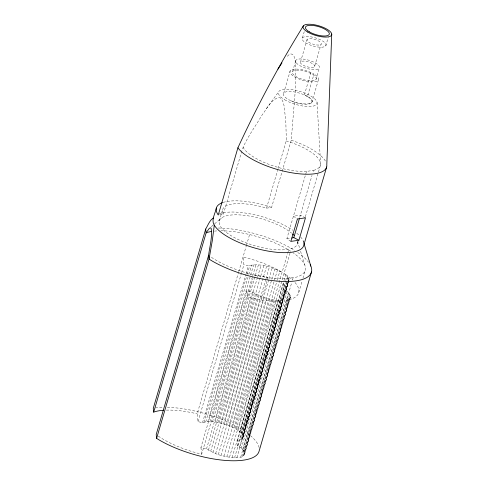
<?xml version="1.0" encoding="UTF-8"?>
<svg xmlns="http://www.w3.org/2000/svg" width="485" height="485" viewBox="0 0 485 485"><rect width="100%" height="100%" fill="white"/><g stroke="black" fill="none" stroke-linecap="round" stroke-linejoin="round"><path stroke-width="0.36" stroke-dasharray="2.42 1.82" d="M278.16 168.392L286.192 140.923L286.211 135.788L285.817 121.832L284.168 106.148L283.01 101.88L281.639 99.189L280.039 97.776L278.172 97.515C270.248 100.716 266.453 109.477 261.482 115.86C254.928 127.379 246.338 138.14 241.912 150.677M246.798 290.648L247.556 297.36L261.348 300.009A55.623 18.933 16.3 0 0 279.718 301.039L282.755 300.755L275.371 300.342L267.011 298.53L258.941 295.601L252.388 291.994L246.798 290.648L200.929 447.516C208.198 448.619 213.873 453.978 221.142 455.403C226.252 456.828 231.551 457.816 236.88 457.622C247.556 458.373 245.355 448.825 237.638 445.964L237.486 440.659C239.796 440.325 243.294 439.374 243.149 436.439L289.024 279.572L287.035 276.068L284.016 273.558L286.441 275.11A55.623 18.933 16.3 0 1 292.607 280.027M288.957 280.585L289.024 279.572M244.519 454.233L290.394 297.36C290.648 293.358 286.362 291.042 283.507 289.09L283.355 283.786L286.593 282.931L240.718 439.804M219.699 214.806L223.312 214.291L222.985 213.715A40.722 13.859 16.3 0 1 265.156 207.719L266.532 208.15L271.588 207.435L291.249 140.201L295.407 89.046L295.735 66.597L295.129 60.437L294.116 56.515L292.722 54.411L290.921 53.92L288.666 54.987L286.332 57.236M311.74 102.626L318.293 80.219M307.441 96.509L304.374 94.933A14.902 5.068 16.3 0 0 285.956 91.859A14.902 5.068 16.3 0 0 287.993 99.273L291.061 100.85A14.902 5.068 16.3 0 0 309.478 103.923A14.902 5.068 16.3 0 0 307.441 96.509L313.995 74.096L310.927 72.526A14.902 5.068 16.3 0 0 289.915 71.568A14.902 5.068 16.3 0 0 309.751 81.741A14.902 5.068 16.3 0 0 313.995 74.096M219.275 221.063L222.548 209.853M223.312 214.291L241.7 151.399M283.695 93.156L290.242 70.743M292.582 71.531L295.856 60.328M302.41 37.927L304.253 31.628M243.149 436.439C240.56 429.674 232.436 427.309 226.307 424.763C218.723 422.502 210.308 420.21 202.506 422.714L198.032 421.641L197.159 413.85L238.571 272.231M238.784 271.503L246.204 246.137M246.41 245.416L249.581 234.57M300.536 61.91L307.084 39.509M198.032 421.641L241.354 273.485M241.566 272.758L243.9 264.768L243.027 256.977A55.623 18.933 16.3 0 1 281.597 272.012L282.07 272.315C271.958 267.071 259.766 262.815 248.381 265.847L243.9 264.768M202.506 422.714L245.828 274.558M246.04 273.837L248.381 265.847M203.973 422.211L247.083 274.783M247.295 274.055L249.848 265.337M266.532 208.15L277.947 169.113M205.743 421.859L248.005 277.335M248.853 274.431L251.612 264.992M207.78 421.671L250.466 275.692M250.678 274.965L253.655 264.798M304.374 94.933L310.927 72.526M210.06 421.641L252.533 276.395M252.746 275.668L255.928 264.774M314.559 66.645A7.451 2.534 16.3 0 0 305.398 61.219A7.451 2.534 16.3 0 0 302.682 64.966A7.451 2.534 16.3 0 0 314.559 66.645L321.106 44.244A7.451 2.534 16.3 0 0 311.946 38.818A7.451 2.534 16.3 0 0 309.236 42.565A7.451 2.534 16.3 0 0 321.106 44.244M158.274 436.1A55.623 18.933 16.3 0 0 201.681 454.227L253.049 278.566M212.533 421.78L258.402 264.913M206.519 448.861L252.388 291.994M215.158 422.083L257.42 277.559M257.632 276.832L261.033 265.21M315.959 79.425A12.416 4.226 16.3 0 0 300.688 70.38A12.416 4.226 16.3 0 0 296.165 76.63A12.416 4.226 16.3 0 0 315.959 79.425L319.233 68.221A12.416 4.226 16.3 0 0 303.962 59.176A12.416 4.226 16.3 0 0 299.445 65.426A12.416 4.226 16.3 0 0 319.233 68.221M325.787 45.82A12.416 4.226 16.3 0 0 310.515 36.781A12.416 4.226 16.3 0 0 305.993 43.026A12.416 4.226 16.3 0 0 325.787 45.82L328.242 37.418M208.465 450.104L254.334 293.237M217.898 422.538L263.773 265.671M210.66 451.317L256.535 294.45M220.705 423.144L266.574 266.277M213.067 452.469L258.941 295.601M223.524 423.89L265.786 279.366M265.998 278.645L269.393 267.023M215.649 453.548L261.518 296.674M261.348 300.009L267.902 277.602A55.623 18.933 16.3 0 0 286.271 278.626L295.747 277.281A55.623 18.933 16.3 0 0 292.995 252.697M226.307 424.763L268.781 279.512M268.993 278.79L272.182 267.896M218.353 454.53L264.228 297.657M229.017 425.745L274.886 268.878M221.142 455.403L267.011 298.53M231.594 426.824L277.469 269.951M290.873 241.391L286.877 238.62L306.538 171.387L313.48 170.405L312.843 172.575M223.961 456.149L269.83 299.275M234 427.976L277.111 280.548M277.323 279.821L279.875 271.109M226.762 456.755L272.637 299.882M236.201 429.189L287.569 253.522M287.781 252.8L288.623 249.908L288.151 249.599A55.623 18.933 16.3 0 0 220.899 230.805M229.502 457.209L275.371 300.342M299.736 217.395L311.994 175.467M238.147 430.431L290.57 251.151L288.623 249.908M232.133 457.513L278.002 300.639M239.808 431.686L283.767 281.355M283.98 280.627L285.683 274.819M237.486 440.659L283.355 283.786M241.16 432.941L285.55 281.154M285.762 280.427L287.035 276.068M237.638 445.964L285.125 283.44M234.607 457.652L280.475 300.779M297.523 243.64L298.16 241.463M305.38 216.771L320.458 165.203M242.179 434.166L288.054 277.293M242.846 435.336L287.872 281.373M288.084 280.645L288.72 278.469M241.857 439.149L287.732 282.282M239.584 447.206L285.453 290.339M236.88 457.622L288.035 282.682M288.248 281.961L289.309 278.348M242.652 438.361L288.52 281.494M243.082 437.452L288.745 281.312M241.245 448.467L287.12 291.594M242.597 449.716L288.472 292.849M240.687 457.082L291.637 282.864M292.479 279.972L293.116 277.802M243.615 450.941L289.49 294.068M242.154 456.579L288.029 299.706L289.957 298.269L290.394 297.36M244.282 452.111L290.157 295.244M243.294 455.924L289.169 299.057M244.585 453.214L290.46 296.347M244.088 455.136L289.957 298.269M298.73 292.588L302.113 281.021M302.961 278.129L305.283 270.181M266.386 108.676L278.82 91.507M211.345 226.659L221.506 217.971M288.029 299.706L286.562 300.215L289.193 299.694A55.623 18.933 16.3 0 0 294.431 281.87M286.877 238.62L290.594 238.274M254.104 274.953L267.902 277.602L254.104 274.953A55.623 18.933 16.3 0 1 210.696 256.82L209.144 255.643M286.192 140.923L289.891 142.081A40.722 13.859 16.3 0 1 313.48 170.405M291.061 100.85L294.619 102.086A14.902 4.886 14.6 0 0 310.57 103.172A14.902 4.886 14.6 0 0 307.466 96.424L305.065 95.29M305.465 217.838L300.373 215.225L293.431 216.207L297.426 218.977M242.973 147.064L243.858 148.622A40.722 13.859 16.3 0 0 306.538 171.387M303.228 240.96L303.658 242.397M297.523 241.215L299.7 248.399M300.567 251.266L304.695 264.907M200.929 447.516L201.681 454.227M317.057 102.541L320.579 163.354M291.249 140.201A47.178 16.06 16.3 0 1 326.162 162.523M223.118 202.433A47.178 16.06 16.3 0 1 271.588 207.435M219.22 213.849A47.178 16.06 16.3 0 1 292.752 230.223M296.814 233.261A47.178 16.06 16.3 0 1 298.796 235.025M300.615 236.947A47.178 16.06 16.3 0 1 303.78 242.724M297.644 241.791A40.722 13.859 16.3 0 1 246.532 243.009A40.722 13.859 16.3 0 1 227.271 215.619A40.722 13.859 16.3 0 1 291.558 233.133M218.292 228.029A62.08 21.128 16.3 0 1 294.856 250.533M297.772 252.461A62.08 21.128 16.3 0 1 308.575 262.27M214.443 231.115A55.623 18.933 16.3 0 1 216.656 230.933M166.355 410.116A55.623 18.933 16.3 0 1 197.159 413.85M155.333 407.927A62.08 21.128 16.3 0 1 163.039 407.327M167.319 407.327A62.08 21.128 16.3 0 1 259.154 447.837M284.616 99.752A20.073 6.832 16.3 0 0 316.614 104.269A20.073 6.832 16.3 0 0 291.921 89.646A20.073 6.832 16.3 0 0 284.616 99.752"/><path stroke-width="0.73" d="M331.734 34.114L326.799 164.851A47.178 16.06 16.3 0 1 289.169 172.32A47.178 16.06 16.3 0 1 237.917 147.779C257.25 105.869 279.02 65.16 303.349 25.923M214.303 225.028L212.321 240.512L209.053 259.063L156.625 438.343L158.904 439.798A62.08 21.128 16.3 0 0 221.039 460.004A62.08 21.128 16.3 0 0 259.063 451.25L311.485 271.97M156.625 438.343L156.2 434.536L208.623 255.255C209.672 246.338 212.582 237.183 211.114 228.205L210.32 227.774L209.09 228.593L206.119 232.867L153.69 412.147L155.515 411.516A55.623 18.933 16.3 0 1 163.481 410.268M213.545 218.274L213.157 218.062C209.465 220.645 207.938 225.307 205.695 229.059L153.266 408.34L153.69 412.147M216.346 208.065C215.213 213.891 210.381 220.705 214.976 226.216A47.178 16.06 16.3 0 0 263.288 250.157A47.178 16.06 16.3 0 0 303.725 245.428L326.66 166.998M237.917 147.779L218.256 215.013A47.178 16.06 16.3 0 1 222.5 202.645M291.885 238.02L293.819 237.632L299.312 218.838M298.912 240.251L305.465 217.838L297.426 218.977L290.873 241.391L298.912 240.251L293.819 237.632M277.953 69.119L281.973 62.874M303.877 243.112L310.83 266.089M205.695 229.059L206.119 232.867L207.944 232.236A55.623 18.933 16.3 0 1 211.563 231.484M208.623 255.255L209.053 259.063L211.327 260.518A62.08 21.128 16.3 0 0 281.93 281.403A62.08 21.128 16.3 0 0 310.206 264.804M292.613 234.049A40.722 13.859 16.3 0 1 294.019 235.413M307.654 32.04A14.902 5.068 16.3 0 0 331.4 35.399A14.902 5.068 16.3 0 0 313.074 24.541A14.902 5.068 16.3 0 0 307.654 32.04M309.272 31.822A12.416 4.226 16.3 0 0 329.06 34.617A12.416 4.226 16.3 0 0 313.789 25.572A12.416 4.226 16.3 0 0 309.272 31.822"/></g></svg>
